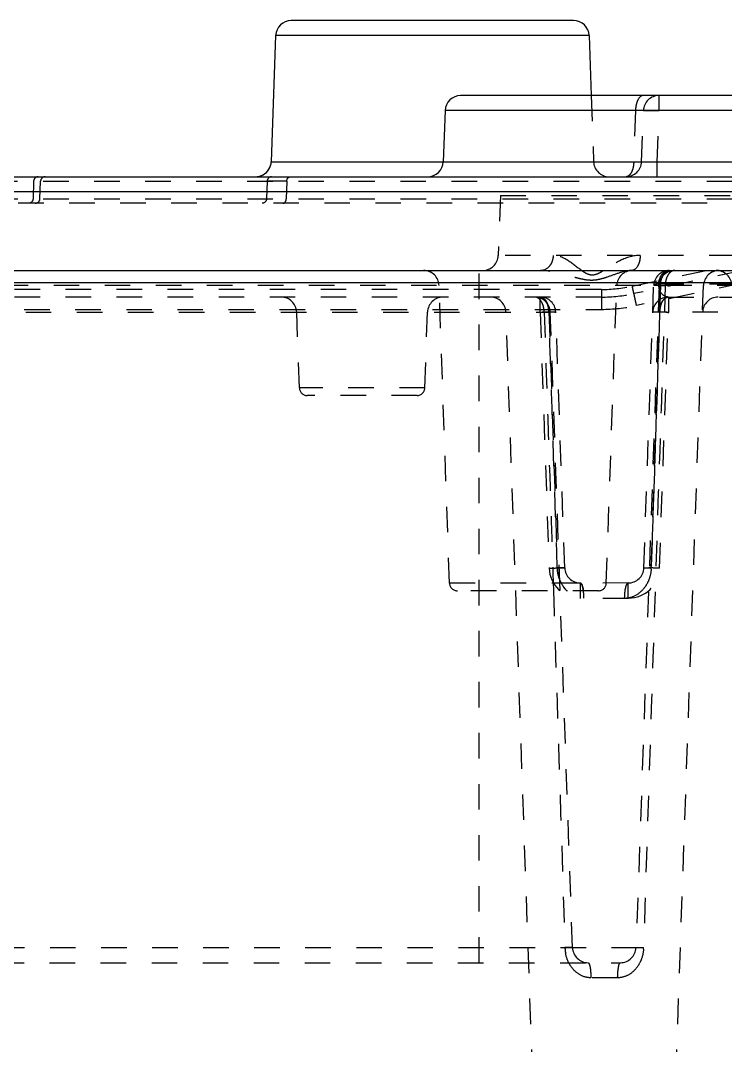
# Model space of a CAD drawing. Header units: millimetres. Extents: x -1265 to 1982, y -12197 to 1934.
# Drawn here: x 87.3 to 132.4, y -340.7 to -275.1 of the extents above; entities that cross this region are included whole.
import ezdxf

# ---------------------------------------------------------------- set-up
doc = ezdxf.new("R2010")
doc.units = ezdxf.units.MM
doc.header["$LTSCALE"] = 16.335
doc.linetypes.add('HIDDEN', pattern=[0.2, 0.1, -0.1])
doc.layers.get('0').update_dxf_attribs({"linetype": 'CONTINUOUS'})
doc.layers.add('DEFAULT_2', color=8, linetype='HIDDEN')

msp = doc.modelspace()

# ---------------------------------------------------------------- linework, layer by layer
at = {"color": 7, "linetype": 'Continuous'}
for p, q in [((122.71, -275.102), (104.644, -275.102)), ((103.643, -276.067), (103.362, -284.137)), ((123.711, -276.067), (103.643, -276.067)), ((123.711, -276.067), (123.845, -279.902)), ((161.57, -279.902), (115.484, -279.902)), ((114.483, -280.867), (114.369, -284.137)), ((162.571, -280.867), (114.483, -280.867)), ((103.362, -284.137), (179.301, -284.137)), ((-118.192, -285.102), (284.164, -285.102)), ((255.38, -286.076), (-112.194, -286.076)), ((-119.823, -291.102), (302.177, -291.102)), ((156.962, -291.888), (75.041, -291.888))]:
    msp.add_line(p, q, dxfattribs=at)
for centre, start, end in [((104.643, -276.102), 90, 178), ((122.711, -276.102), 2, 90), ((115.482, -280.902), 90, 178), ((102.362, -284.102), 299.33333, 358), ((113.369, -284.102), 270, 358)]:
    msp.add_arc(centre, 1, start, end, dxfattribs=at)
at = {"layer": 'DEFAULT_2', "color": 8, "linetype": 'HIDDEN'}
for p, q in [((123.845, -279.902), (123.993, -284.137)), ((128.182, -280.867), (128.182, -279.902)), ((126.676, -280.867), (126.564, -284.137)), ((127.069, -284.137), (127.183, -280.867)), ((128.068, -284.137), (128.182, -280.867)), ((128.068, -285.102), (128.068, -284.137)), ((39.756, -285.392), (154.48, -285.39)), ((88.151, -285.392), (88.114, -286.513)), ((88.555, -286.513), (88.594, -285.392)), ((103.095, -285.392), (103.059, -286.513)), ((104.357, -285.392), (103.095, -285.392)), ((104.353, -285.392), (104.325, -286.513)), ((39.759, -286.513), (154.327, -286.513)), ((118.027, -286.302), (117.893, -290.137)), ((118.028, -286.302), (159.026, -286.302)), ((154.136, -286.802), (-93.271, -286.802)), ((159.161, -290.137), (117.893, -290.137)), ((116.677, -335.402), (116.677, -291.102)), ((126.472, -292.108), (131.204, -291.102)), ((133.548, -291.102), (126.576, -292.584)), ((133.632, -291.888), (126.742, -293.352)), ((124.498, -292.315), (-59.209, -292.315)), ((162.948, -292.067), (65.232, -292.067)), ((114.772, -311.12), (114.107, -292.067)), ((124.498, -292.315), (124.498, -293.588)), ((124.806, -311.12), (125.471, -292.067)), ((128.19, -292.067), (126.711, -334.437)), ((127.211, -310.137), (127.842, -292.067)), ((128.136, -291.952), (160.335, -291.952)), ((128.694, -358.92), (131.029, -292.067)), ((124.498, -292.802), (-109.37, -292.802)), ((120.572, -293.785), (120.572, -292.802)), ((128.782, -292.802), (159.346, -292.802)), ((128.782, -292.802), (128.782, -293.785)), ((-108.37, -293.785), (121.223, -293.767)), ((12.412, -293.588), (124.498, -293.588)), ((105.16, -298.62), (104.991, -293.767)), ((113.194, -298.62), (113.363, -293.767)), ((120.66, -358.92), (118.385, -293.767)), ((120.572, -293.785), (121.144, -310.154)), ((122.643, -334.437), (121.223, -293.767)), ((122.143, -310.137), (121.572, -293.767)), ((128.21, -310.154), (128.782, -293.785)), ((141.748, -293.785), (128.219, -293.767)), ((113.194, -298.62), (105.16, -298.62)), ((112.694, -299.102), (105.66, -299.102)), ((126.211, -311.102), (114.772, -311.12)), ((123.143, -311.102), (123.143, -312.085)), ((126.211, -312.085), (126.211, -311.102)), ((124.306, -311.602), (115.272, -311.602)), ((126.212, -312.085), (123.143, -312.085)), ((-110.08, -334.437), (126.711, -334.437)), ((-110.113, -335.402), (125.711, -335.402)), ((125.533, -336.367), (123.821, -336.367))]:
    msp.add_line(p, q, dxfattribs=at)
for centre, radius, start, end in [((128.182, -280.902), 1, 90, 178), ((124.992, -284.102), 1, 182, 270), ((126.069, -284.102), 1, 270, 358), ((88.894, -285.402), 0.3, 90, 178), ((102.362, -284.102), 1, 270, 299.33333), ((88.255, -286.502), 0.3, 270, 358), ((116.894, -290.102), 1, 270, 358), ((113.107, -292.102), 1, 2, 90), ((126.47, -292.102), 1, 90, 178), ((128.841, -292.102), 1, 90, 178), ((129.19, -292.102), 1, 90, 178), ((132.028, -292.102), 1, 90, 178), ((131.846, -292.102), 1, 2, 90), ((124.495, -282.789), 9.526, 270.01638, 281.98052), ((17514.187, -880.91), 17395.578, 178.0601591, 178.1997867), ((129.433, -291.903), 1.298, 182.1905, 187.50572), ((129.37, -291.912), 1.234, 187.45179, 195.96865), ((103.991, -293.802), 1, 2, 90), ((114.363, -293.802), 1, 90, 178), ((117.386, -293.802), 1, 2, 90), ((120.224, -293.802), 1, 2, 90), ((120.572, -293.802), 1, 2, 90), ((119.982, -293.642), 1.13, 18.48927, 22.14185), ((124.498, -282.802), 10, 270, 281.9969), ((128.782, -293.802), 1, 90, 178), ((131.969, -293.802), 1, 90, 178), ((122.315, -343.168), 49.414, 91.44195, 92.02142), ((121.793, -322.398), 28.637, 91.09614, 91.44337), ((121.728, -320.221), 26.46, 91.0772, 91.28499), ((124.494, -282.773), 10.816, 270.01648, 281.99581), ((127.627, -320.171), 26.411, 88.71473, 88.92437), ((105.66, -298.602), 0.5, 182, 270), ((112.694, -298.602), 0.5, 270, 358), ((123.128, -310.085), 1.985, 182.01576, 269.98794), ((122.26, -335.831), 25.7, 91.01701, 91.31718), ((123.971, -310.062), 2.303, 181.86207, 184.26179), ((123.143, -310.102), 1, 182, 270), ((126.211, -310.102), 1, 270, 358), ((126.226, -310.085), 1.985, 270.01003, 357.98423), ((126.658, -353.345), 43.218, 87.94153, 88.83275), ((127.094, -335.83), 25.7, 88.68281, 88.98305), ((125.373, -310.062), 2.313, 355.92837, 358.13869), ((115.272, -311.102), 0.5, 182, 270), ((123.568, -310.292), 1.836, 223.29425, 226.02712), ((124.306, -311.102), 0.5, 270, 358), ((124.558, -334.361), 2.399, 181.8227, 191.00421), ((123.643, -334.402), 1, 182, 270), ((125.711, -334.402), 1, 270, 358), ((124.814, -334.361), 2.381, 355.99288, 358.16264)]:
    msp.add_arc(centre, radius, start, end, dxfattribs=at)
for points, knots in [([(127.169, -279.902), (127.021, -279.902), (126.852, -280.099), (126.76, -280.337), (126.699, -280.566), (126.678, -280.746), (126.676, -280.867)], [0, 0, 0, 0, 0.38565, 0.528606, 0.684142, 1, 1, 1, 1]), ([(127.183, -280.867), (127.183, -280.864), (127.164, -280.866), (127.144, -280.862), (127.097, -280.863), (127.04, -280.862), (126.967, -280.862), (126.844, -280.864), (126.746, -280.866), (126.676, -280.867)], [0, 0, 0, 0, 0.01862, 0.071725, 0.157499, 0.273784, 0.418384, 0.589094, 1, 1, 1, 1]), ([(127.183, -280.867), (127.183, -280.865), (127.192, -280.863), (127.215, -280.859), (127.273, -280.856), (127.362, -280.853), (127.485, -280.853), (127.635, -280.854), (127.87, -280.858), (128.055, -280.863), (128.182, -280.867)], [0, 0, 0, 0, 0.005945, 0.020819, 0.077923, 0.170088, 0.294207, 0.445431, 0.618567, 1, 1, 1, 1]), ([(126.564, -284.137), (126.559, -284.262), (126.536, -284.496), (126.45, -284.769), (126.345, -284.938), (126.244, -285.054), (126.136, -285.102), (126.069, -285.102)], [0, 0, 0, 0, 0.320334, 0.604177, 0.724614, 0.82814, 1, 1, 1, 1]), ([(126.564, -284.137), (126.634, -284.139), (126.732, -284.141), (126.854, -284.142), (126.927, -284.143), (126.985, -284.142), (127.029, -284.143), (127.051, -284.138), (127.068, -284.14), (127.069, -284.137)], [0, 0, 0, 0, 0.411472, 0.583601, 0.728635, 0.844412, 0.928942, 0.980978, 1, 1, 1, 1]), ([(127.069, -284.137), (127.069, -284.139), (127.078, -284.142), (127.1, -284.145), (127.158, -284.149), (127.247, -284.151), (127.37, -284.152), (127.52, -284.151), (127.755, -284.147), (127.941, -284.142), (128.068, -284.137)], [0, 0, 0, 0, 0.005863, 0.020803, 0.07813, 0.169929, 0.293308, 0.44464, 0.617565, 1, 1, 1, 1]), ([(88.436, -285.102), (88.365, -285.102), (88.214, -285.167), (88.154, -285.317), (88.151, -285.392)], [0, 0, 0, 0, 0.491282, 1, 1, 1, 1]), ([(103.384, -285.102), (103.312, -285.102), (103.159, -285.166), (103.097, -285.317), (103.095, -285.392)], [0, 0, 0, 0, 0.493729, 1, 1, 1, 1]), ([(104.357, -285.392), (104.358, -285.32), (104.389, -285.187), (104.513, -285.102), (104.57, -285.102)], [0, 0, 0, 0, 0.557535, 1, 1, 1, 1]), ([(88.114, -286.513), (88.112, -286.587), (88.052, -286.738), (87.901, -286.802), (87.829, -286.802)], [0, 0, 0, 0, 0.508718, 1, 1, 1, 1]), ([(103.059, -286.513), (103.057, -286.587), (102.995, -286.739), (102.843, -286.802), (102.77, -286.802)], [0, 0, 0, 0, 0.506038, 1, 1, 1, 1]), ([(104.108, -286.802), (104.165, -286.802), (104.256, -286.741), (104.308, -286.622), (104.321, -286.549), (104.321, -286.513)], [0, 0, 0, 0, 0.43972, 0.718003, 1, 1, 1, 1]), ([(120.598, -291.102), (120.812, -291.102), (121.158, -290.918), (121.372, -290.505), (121.423, -290.259), (121.427, -290.137)], [0, 0, 0, 0, 0.464252, 0.734045, 1, 1, 1, 1]), ([(123.225, -291.104), (122.928, -290.893), (122.414, -290.452), (121.75, -290.137), (121.427, -290.137)], [0, 0, 0, 0, 0.529898, 1, 1, 1, 1]), ([(126.98, -290.137), (126.544, -290.137), (125.896, -290.336), (125.158, -290.762), (124.809, -290.995), (124.635, -291.104)], [0, 0, 0, 0, 0.510514, 0.759118, 1, 1, 1, 1]), ([(126.98, -290.137), (126.978, -290.258), (126.954, -290.439), (126.885, -290.668), (126.776, -290.915), (126.581, -291.102), (126.421, -291.102)], [0, 0, 0, 0, 0.305145, 0.456573, 0.597271, 1, 1, 1, 1]), ([(124.396, -291.665), (124.257, -291.698), (123.967, -291.747), (123.516, -291.718), (123.057, -291.617), (122.421, -291.442), (121.611, -291.221), (120.937, -291.102), (120.598, -291.102)], [0, 0, 0, 0, 0.110671, 0.226093, 0.347798, 0.474626, 0.737293, 1, 1, 1, 1]), ([(124.635, -291.104), (124.515, -291.178), (124.291, -291.316), (123.91, -291.438), (123.538, -291.32), (123.332, -291.179), (123.225, -291.104)], [0, 0, 0, 0, 0.273036, 0.514032, 0.746772, 1, 1, 1, 1]), ([(126.421, -291.102), (126.159, -291.102), (125.628, -291.242), (125.13, -291.436), (124.869, -291.525)], [0, 0, 0, 0, 0.487407, 1, 1, 1, 1]), ([(128.841, -291.102), (128.727, -291.102), (128.478, -291.194), (128.323, -291.4), (128.263, -291.517)], [0, 0, 0, 0, 0.463517, 1, 1, 1, 1]), ([(128.275, -292.067), (128.281, -291.943), (128.307, -291.705), (128.424, -291.394), (128.598, -291.167), (128.766, -291.102), (128.841, -291.102)], [0, 0, 0, 0, 0.30923, 0.587072, 0.813573, 1, 1, 1, 1]), ([(129.19, -291.102), (129.109, -291.102), (128.931, -291.164), (128.739, -291.391), (128.612, -291.703), (128.583, -291.942), (128.576, -292.067)], [0, 0, 0, 0, 0.195373, 0.424247, 0.698157, 1, 1, 1, 1]), ([(124.869, -291.525), (124.83, -291.538), (124.674, -291.59), (124.516, -291.636), (124.396, -291.665)], [0, 0, 0, 0, 0.245896, 1, 1, 1, 1]), ([(128.263, -291.517), (128.246, -291.55), (128.184, -291.688), (128.148, -291.838), (128.136, -291.952)], [0, 0, 0, 0, 0.242384, 1, 1, 1, 1]), ([(126.576, -292.584), (126.573, -292.584), (126.575, -292.564), (126.564, -292.545), (126.557, -292.498), (126.544, -292.442), (126.528, -292.37), (126.504, -292.258), (126.485, -292.169), (126.472, -292.108)], [0, 0, 0, 0, 0.019278, 0.075721, 0.167348, 0.291033, 0.442161, 0.615758, 1, 1, 1, 1]), ([(127.879, -292.023), (127.874, -292.026), (127.858, -292.037), (127.842, -292.054), (127.842, -292.067)], [0, 0, 0, 0, 0.319355, 1, 1, 1, 1]), ([(128.275, -292.067), (128.215, -292.066), (128.13, -292.064), (128.024, -292.063), (127.961, -292.062), (127.913, -292.063), (127.874, -292.063), (127.857, -292.066), (127.842, -292.065), (127.842, -292.067)], [0, 0, 0, 0, 0.416462, 0.588848, 0.733303, 0.848, 0.931261, 0.982046, 1, 1, 1, 1]), ([(128.136, -291.952), (128.085, -291.96), (127.997, -291.976), (127.911, -292.004), (127.879, -292.023)], [0, 0, 0, 0, 0.581135, 1, 1, 1, 1]), ([(128.782, -292.802), (128.723, -292.802), (128.601, -292.781), (128.349, -292.631), (128.229, -292.412), (128.183, -292.252)], [0, 0, 0, 0, 0.202745, 0.421936, 1, 1, 1, 1]), ([(128.188, -292.067), (128.189, -292.065), (128.201, -292.066), (128.218, -292.063), (128.252, -292.064), (128.318, -292.063), (128.429, -292.065), (128.524, -292.066), (128.578, -292.067)], [0, 0, 0, 0, 0.019403, 0.070964, 0.154343, 0.268615, 0.583921, 1, 1, 1, 1]), ([(120.523, -292.931), (120.482, -292.892), (120.39, -292.826), (120.278, -292.802), (120.224, -292.802)], [0, 0, 0, 0, 0.51387, 1, 1, 1, 1]), ([(120.746, -293.284), (120.733, -293.249), (120.679, -293.12), (120.598, -293), (120.523, -292.931)], [0, 0, 0, 0, 0.272627, 1, 1, 1, 1]), ([(120.572, -292.802), (120.647, -292.802), (120.814, -292.867), (120.987, -293.095), (121.103, -293.405), (121.129, -293.643), (121.135, -293.767)], [0, 0, 0, 0, 0.185741, 0.412068, 0.690212, 1, 1, 1, 1]), ([(121.029, -293.216), (121.017, -293.188), (120.97, -293.085), (120.906, -292.989), (120.848, -292.931)], [0, 0, 0, 0, 0.272699, 1, 1, 1, 1]), ([(126.742, -293.352), (126.722, -293.257), (126.692, -293.116), (126.653, -292.934), (126.628, -292.816), (126.607, -292.72), (126.593, -292.655), (126.584, -292.619), (126.581, -292.599), (126.577, -292.592), (126.577, -292.584), (126.576, -292.584)], [0, 0, 0, 0, 0.371733, 0.550504, 0.708118, 0.834118, 0.925514, 0.957884, 0.98118, 0.995264, 1, 1, 1, 1]), ([(128.219, -293.767), (128.225, -293.643), (128.251, -293.405), (128.367, -293.095), (128.54, -292.867), (128.707, -292.802), (128.782, -292.802)], [0, 0, 0, 0, 0.309787, 0.587931, 0.814259, 1, 1, 1, 1]), ([(128.782, -292.802), (128.707, -292.802), (128.54, -292.867), (128.367, -293.095), (128.251, -293.405), (128.225, -293.643), (128.219, -293.767)], [0, 0, 0, 0, 0.185741, 0.412068, 0.690212, 1, 1, 1, 1]), ([(120.834, -293.767), (120.832, -293.725), (120.819, -293.562), (120.788, -293.399), (120.746, -293.284)], [0, 0, 0, 0, 0.256522, 1, 1, 1, 1]), ([(120.832, -293.767), (120.887, -293.766), (120.983, -293.765), (121.094, -293.763), (121.161, -293.764), (121.195, -293.763), (121.213, -293.766), (121.225, -293.765), (121.226, -293.767)], [0, 0, 0, 0, 0.415988, 0.731334, 0.845655, 0.929061, 0.980628, 1, 1, 1, 1]), ([(121.135, -293.767), (121.133, -293.725), (121.121, -293.562), (121.092, -293.399), (121.054, -293.284)], [0, 0, 0, 0, 0.257102, 1, 1, 1, 1]), ([(121.572, -293.767), (121.572, -293.765), (121.557, -293.766), (121.539, -293.763), (121.501, -293.763), (121.452, -293.762), (121.388, -293.763), (121.281, -293.764), (121.196, -293.766), (121.135, -293.767)], [0, 0, 0, 0, 0.017908, 0.068669, 0.151937, 0.266656, 0.411154, 0.583603, 1, 1, 1, 1]), ([(121.572, -293.767), (121.572, -293.765), (121.561, -293.766), (121.548, -293.764), (121.519, -293.764), (121.465, -293.763), (121.371, -293.764), (121.291, -293.765), (121.245, -293.766)], [0, 0, 0, 0, 0.017678, 0.067749, 0.149712, 0.262678, 0.577682, 1, 1, 1, 1]), ([(121.519, -293.763), (121.532, -293.763), (121.544, -293.768), (121.572, -293.763), (121.572, -293.767)], [0, 0, 0, 0, 0.742204, 1, 1, 1, 1]), ([(128.22, -293.767), (128.159, -293.766), (128.073, -293.764), (127.966, -293.763), (127.903, -293.762), (127.854, -293.763), (127.815, -293.763), (127.798, -293.766), (127.782, -293.765), (127.782, -293.767)], [0, 0, 0, 0, 0.416399, 0.588823, 0.733326, 0.848062, 0.931336, 0.982102, 1, 1, 1, 1]), ([(128.109, -293.766), (128.063, -293.765), (127.983, -293.764), (127.889, -293.763), (127.835, -293.764), (127.806, -293.764), (127.794, -293.766), (127.783, -293.765), (127.783, -293.767)], [0, 0, 0, 0, 0.422321, 0.737324, 0.85029, 0.932251, 0.982322, 1, 1, 1, 1]), ([(128.782, -293.785), (128.721, -293.783), (128.497, -293.775), (128.272, -293.769), (128.109, -293.766)], [0, 0, 0, 0, 0.271195, 1, 1, 1, 1]), ([(121.144, -310.155), (121.201, -310.153), (121.426, -310.145), (121.65, -310.139), (121.817, -310.136)], [0, 0, 0, 0, 0.255949, 1, 1, 1, 1]), ([(122.143, -310.137), (122.143, -310.135), (122.129, -310.136), (122.112, -310.132), (122.072, -310.133), (122.02, -310.132), (121.951, -310.132), (121.833, -310.134), (121.737, -310.136), (121.67, -310.137)], [0, 0, 0, 0, 0.015447, 0.060923, 0.13851, 0.249964, 0.395933, 0.572756, 1, 1, 1, 1]), ([(121.67, -310.137), (121.677, -310.379), (121.767, -310.857), (122.119, -311.488), (122.67, -311.949), (123.141, -312.067), (123.373, -312.067)], [0, 0, 0, 0, 0.256622, 0.507397, 0.752902, 1, 1, 1, 1]), ([(122.143, -310.137), (122.143, -310.135), (122.133, -310.136), (122.121, -310.133), (122.093, -310.133), (122.038, -310.132), (121.939, -310.132), (121.854, -310.133), (121.804, -310.134)], [0, 0, 0, 0, 0.015462, 0.060037, 0.135653, 0.243795, 0.561694, 1, 1, 1, 1]), ([(121.817, -310.136), (121.864, -310.135), (121.944, -310.134), (122.038, -310.133), (122.092, -310.134), (122.12, -310.133), (122.132, -310.136), (122.143, -310.135), (122.143, -310.137)], [0, 0, 0, 0, 0.430471, 0.743357, 0.854369, 0.934407, 0.982999, 1, 1, 1, 1]), ([(125.981, -312.067), (126.213, -312.067), (126.683, -311.949), (127.235, -311.489), (127.587, -310.858), (127.677, -310.379), (127.685, -310.137)], [0, 0, 0, 0, 0.246896, 0.492285, 0.743137, 1, 1, 1, 1]), ([(127.211, -310.137), (127.211, -310.135), (127.226, -310.136), (127.243, -310.132), (127.282, -310.133), (127.334, -310.132), (127.403, -310.132), (127.522, -310.134), (127.617, -310.136), (127.685, -310.137)], [0, 0, 0, 0, 0.015447, 0.060923, 0.13851, 0.249964, 0.395933, 0.572756, 1, 1, 1, 1]), ([(127.211, -310.137), (127.211, -310.135), (127.226, -310.136), (127.243, -310.132), (127.282, -310.133), (127.334, -310.132), (127.403, -310.132), (127.522, -310.134), (127.617, -310.136), (127.685, -310.137)], [0, 0, 0, 0, 0.015447, 0.060923, 0.13851, 0.249964, 0.395933, 0.572756, 1, 1, 1, 1]), ([(127.211, -310.137), (127.211, -310.135), (127.222, -310.136), (127.234, -310.133), (127.262, -310.134), (127.316, -310.133), (127.41, -310.134), (127.491, -310.135), (127.538, -310.136)], [0, 0, 0, 0, 0.017, 0.065594, 0.145635, 0.256651, 0.56954, 1, 1, 1, 1]), ([(122.232, -311.551), (122.186, -311.502), (122.011, -311.295), (121.88, -311.051), (121.81, -310.86)], [0, 0, 0, 0, 0.247604, 1, 1, 1, 1]), ([(127.537, -310.879), (127.516, -310.936), (127.421, -311.158), (127.287, -311.364), (127.168, -311.5)], [0, 0, 0, 0, 0.253304, 1, 1, 1, 1]), ([(123.373, -312.067), (123.372, -311.947), (123.361, -311.719), (123.315, -311.412), (123.259, -311.212), (123.18, -311.102), (123.143, -311.102)], [0, 0, 0, 0, 0.353071, 0.674286, 0.892223, 1, 1, 1, 1]), ([(123.143, -311.102), (123.164, -311.102), (123.216, -311.145), (123.295, -311.309), (123.325, -311.474), (123.342, -311.599)], [0, 0, 0, 0, 0.117014, 0.317769, 1, 1, 1, 1]), ([(125.981, -312.067), (125.982, -311.947), (125.994, -311.719), (126.039, -311.412), (126.095, -311.212), (126.175, -311.102), (126.211, -311.102)], [0, 0, 0, 0, 0.353071, 0.674286, 0.892223, 1, 1, 1, 1]), ([(122.643, -334.437), (122.643, -334.435), (122.628, -334.436), (122.611, -334.432), (122.57, -334.433), (122.518, -334.432), (122.447, -334.432), (122.326, -334.434), (122.229, -334.435), (122.16, -334.437)], [0, 0, 0, 0, 0.015495, 0.061088, 0.138843, 0.250501, 0.396669, 0.573564, 1, 1, 1, 1]), ([(126.711, -334.437), (126.71, -334.436), (126.726, -334.434), (126.738, -334.434), (126.78, -334.432), (126.859, -334.432), (127.002, -334.433), (127.124, -334.435), (127.194, -334.437)], [0, 0, 0, 0, 0.011214, 0.053294, 0.128712, 0.239333, 0.565251, 1, 1, 1, 1]), ([(127.054, -335.168), (127.032, -335.228), (126.936, -335.46), (126.799, -335.676), (126.675, -335.817)], [0, 0, 0, 0, 0.253069, 1, 1, 1, 1]), ([(123.821, -336.367), (123.609, -336.367), (123.183, -336.265), (122.843, -335.998), (122.702, -335.843)], [0, 0, 0, 0, 0.502244, 1, 1, 1, 1]), ([(123.643, -335.402), (123.655, -335.402), (123.685, -335.426), (123.731, -335.519), (123.779, -335.719), (123.81, -336.018), (123.82, -336.247), (123.821, -336.367)], [0, 0, 0, 0, 0.036596, 0.09904, 0.315514, 0.640857, 1, 1, 1, 1]), ([(125.533, -336.367), (125.534, -336.247), (125.544, -336.018), (125.575, -335.719), (125.623, -335.519), (125.67, -335.426), (125.699, -335.402), (125.711, -335.402)], [0, 0, 0, 0, 0.359143, 0.684486, 0.90096, 0.963404, 1, 1, 1, 1]), ([(126.675, -335.817), (126.534, -335.979), (126.188, -336.259), (125.751, -336.367), (125.533, -336.367)], [0, 0, 0, 0, 0.497408, 1, 1, 1, 1])]:
    msp.add_open_spline(points, degree=3, knots=knots, dxfattribs=at)
for points in [[(128.275, -292.067), (128.078, -298.091), (127.881, -304.114), (127.685, -310.137)], [(120.832, -293.767), (121.027, -299.712), (121.23, -305.657), (121.426, -311.602)], [(121.669, -310.137), (121.491, -304.68), (121.313, -299.224), (121.135, -293.767)], [(121.669, -310.137), (121.491, -304.68), (121.313, -299.224), (121.135, -293.767)], [(121.135, -293.767), (121.313, -299.224), (121.491, -304.68), (121.669, -310.137)], [(128.22, -293.767), (128.041, -299.224), (127.863, -304.68), (127.685, -310.137)], [(127.685, -310.137), (127.863, -304.68), (128.041, -299.224), (128.22, -293.767)], [(121.81, -310.86), (121.736, -310.659), (121.691, -310.446), (121.675, -310.233)], [(127.68, -310.226), (127.664, -310.448), (127.617, -310.671), (127.537, -310.879)], [(121.426, -311.602), (121.676, -319.214), (121.914, -326.825), (122.159, -334.437)], [(127.189, -334.527), (127.174, -334.745), (127.129, -334.963), (127.054, -335.168)], [(122.404, -335.407), (122.31, -335.222), (122.243, -335.022), (122.203, -334.819)], [(122.702, -335.843), (122.583, -335.712), (122.483, -335.564), (122.404, -335.407)]]:
    msp.add_open_spline(points, degree=3, dxfattribs=at)

doc.saveas('drawing.dxf')
